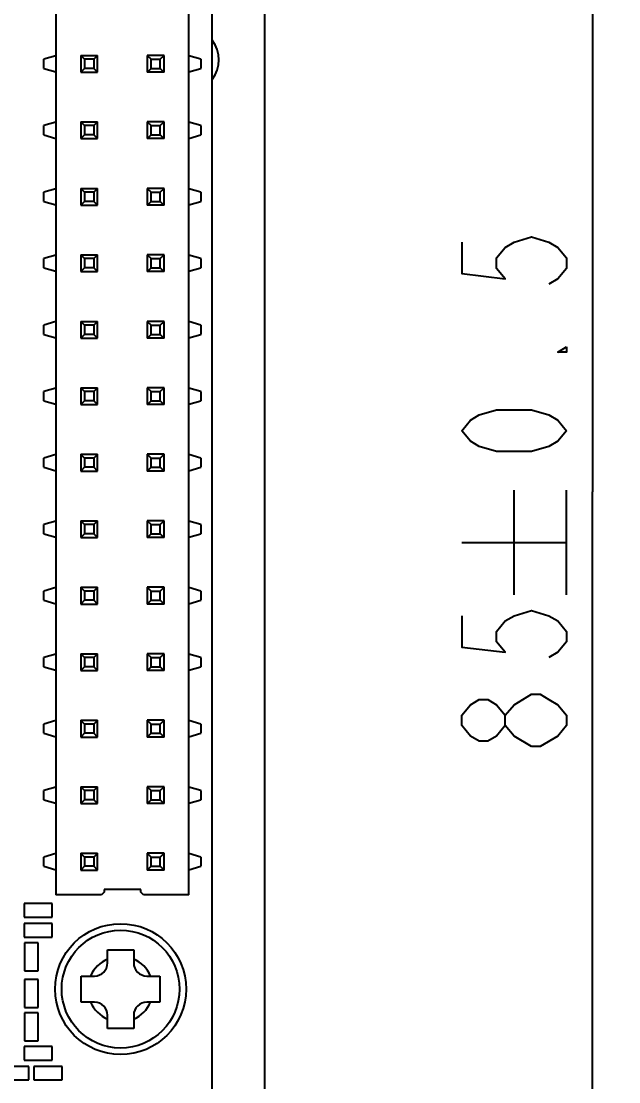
# Model space of a CAD drawing. Header units: millimetres. Extents: x 15 to 418, y 12 to 300.
# Drawn here: x 174.81 to 197.63, y 147.43 to 187.95 of the extents above; entities that cross this region are included whole.
import ezdxf

# ---------------------------------------------------------------- set-up
doc = ezdxf.new("R2010")
doc.units = ezdxf.units.MM
doc.header["$LTSCALE"] = 23.1
doc.layers.get('0').update_dxf_attribs({"linetype": 'CONTINUOUS'})
doc.styles.get("Standard").update_dxf_attribs({"font": 'txt', "width": 0.8})
doc.dimstyles.new('DIMSTYLE_2', dxfattribs={"dimtxt": 4, "dimasz": 4, "dimexe": 0.5, "dimexo": 0.0625, "dimgap": 1, "dimtad": 0, "dimtih": 1, "dimtoh": 1, "dimdsep": 46, "dimtxsty": 'Standard', "dimblk": '_FILLED', "dimblk1": '_FILLED', "dimblk2": '_FILLED', "dimcen": 0.09, "dimadec": 0, "dimazin": 0, "dimtol": 1, "dimtp": 0.5, "dimtm": 0.5, "dimtfac": 1, "dimtofl": 0, "dimtmove": 0, "dimatfit": 3, "dimldrblk": '_FILLED', "dimfxl": 0, "dimtolj": 1, "dimarcsym": 0})

# ---------------------------------------------------------------- blocks, each defined once
blk = doc.blocks.new('_FILLED')
at = {"color": 0, "linetype": 'ByBlock'}
blk.add_solid([(0, 0), (-1, 0.25), (-1, -0.25)], dxfattribs=at)
blk = doc.blocks.new('*D3')
at = {"color": 2, "linetype": 'Continuous', "transparency": 16777216}
for p, q in [((179.163, 212.47), (197.126, 212.47)), ((196.626, 212.47), (196.626, 169.97)), ((196.626, 127.47), (196.626, 169.97)), ((181.664, 127.47), (197.126, 127.47))]:
    blk.add_line(p, q, dxfattribs=at)
at = {"color": 2, "linetype": 'Continuous', "transparency": 16777216, "xscale": 4, "yscale": 4, "zscale": 4}
for p, rotation in [((196.626, 212.47), 90), ((196.626, 127.47), 270)]:
    blk.add_blockref('_FILLED', p, dxfattribs=dict(at, rotation=rotation))

msp = doc.modelspace()

# ---------------------------------------------------------------- linework, layer by layer
at = {"color": 7, "linetype": 'Continuous'}
for p, q in [((184.101, 212.47), (184.101, 129.97)), ((182.101, 130.47), (182.101, 209.47)), ((176.131, 205.37), (176.131, 154.57)), ((181.211, 154.57), (181.211, 205.37)), ((176.131, 186.628), (175.671, 186.496)), ((175.671, 186.143), (175.671, 186.496)), ((177.081, 186.64), (177.721, 186.64)), ((177.081, 186.64), (177.081, 186)), ((177.224, 186.496), (177.081, 186.64)), ((177.578, 186.496), (177.224, 186.496)), ((177.224, 186.496), (177.224, 186.143)), ((177.721, 186.64), (177.578, 186.496)), ((177.578, 186.496), (177.578, 186.143)), ((177.721, 186), (177.721, 186.64)), ((180.261, 186.64), (179.621, 186.64)), ((179.621, 186.64), (179.621, 186)), ((179.621, 186.64), (179.764, 186.496)), ((179.764, 186.496), (180.118, 186.496)), ((179.764, 186.143), (179.764, 186.496)), ((180.118, 186.496), (180.261, 186.64)), ((180.118, 186.143), (180.118, 186.496)), ((180.261, 186), (180.261, 186.64)), ((181.671, 186.496), (181.211, 186.628)), ((181.671, 186.496), (181.671, 186.143)), ((175.671, 186.143), (176.131, 186.011)), ((177.224, 186.143), (177.081, 186)), ((177.081, 186), (177.721, 186)), ((177.578, 186.143), (177.224, 186.143)), ((177.721, 186), (177.578, 186.143)), ((179.621, 186), (179.764, 186.143)), ((180.261, 186), (179.621, 186)), ((179.764, 186.143), (180.118, 186.143)), ((180.118, 186.143), (180.261, 186)), ((181.211, 186.011), (181.671, 186.143)), ((176.131, 184.088), (175.671, 183.956)), ((175.671, 183.603), (175.671, 183.956)), ((177.081, 184.1), (177.721, 184.1)), ((177.081, 184.1), (177.081, 183.46)), ((177.224, 183.956), (177.081, 184.1)), ((177.578, 183.956), (177.224, 183.956)), ((177.224, 183.956), (177.224, 183.603)), ((177.721, 184.1), (177.578, 183.956)), ((177.578, 183.956), (177.578, 183.603)), ((177.721, 183.46), (177.721, 184.1)), ((180.261, 184.1), (179.621, 184.1)), ((179.621, 184.1), (179.621, 183.46)), ((179.621, 184.1), (179.764, 183.956)), ((179.764, 183.956), (180.118, 183.956)), ((179.764, 183.603), (179.764, 183.956)), ((180.118, 183.956), (180.261, 184.1)), ((180.118, 183.603), (180.118, 183.956)), ((180.261, 183.46), (180.261, 184.1)), ((181.671, 183.956), (181.211, 184.088)), ((181.671, 183.956), (181.671, 183.603)), ((175.671, 183.603), (176.131, 183.471)), ((177.224, 183.603), (177.081, 183.46)), ((177.578, 183.603), (177.224, 183.603)), ((177.721, 183.46), (177.578, 183.603)), ((179.621, 183.46), (179.764, 183.603)), ((179.764, 183.603), (180.118, 183.603)), ((180.118, 183.603), (180.261, 183.46)), ((181.211, 183.471), (181.671, 183.603)), ((177.081, 183.46), (177.721, 183.46)), ((180.261, 183.46), (179.621, 183.46)), ((176.131, 181.548), (175.671, 181.416)), ((177.081, 181.56), (177.721, 181.56)), ((177.081, 181.56), (177.081, 180.92)), ((177.224, 181.416), (177.081, 181.56)), ((177.721, 181.56), (177.578, 181.416)), ((177.721, 180.92), (177.721, 181.56)), ((180.261, 181.56), (179.621, 181.56)), ((179.621, 181.56), (179.621, 180.92)), ((179.621, 181.56), (179.764, 181.416)), ((180.118, 181.416), (180.261, 181.56)), ((180.261, 180.92), (180.261, 181.56)), ((181.671, 181.416), (181.211, 181.548)), ((175.671, 181.063), (175.671, 181.416)), ((177.578, 181.416), (177.224, 181.416)), ((177.224, 181.416), (177.224, 181.063)), ((177.578, 181.416), (177.578, 181.063)), ((179.764, 181.416), (180.118, 181.416)), ((179.764, 181.063), (179.764, 181.416)), ((180.118, 181.063), (180.118, 181.416)), ((181.671, 181.416), (181.671, 181.063)), ((175.671, 181.063), (176.131, 180.931)), ((177.224, 181.063), (177.081, 180.92)), ((177.081, 180.92), (177.721, 180.92)), ((177.578, 181.063), (177.224, 181.063)), ((177.721, 180.92), (177.578, 181.063)), ((179.621, 180.92), (179.764, 181.063)), ((180.261, 180.92), (179.621, 180.92)), ((179.764, 181.063), (180.118, 181.063)), ((180.118, 181.063), (180.261, 180.92)), ((181.211, 180.931), (181.671, 181.063)), ((176.131, 179.008), (175.671, 178.876)), ((175.671, 178.523), (175.671, 178.876)), ((177.081, 179.02), (177.721, 179.02)), ((177.081, 179.02), (177.081, 178.38)), ((177.224, 178.876), (177.081, 179.02)), ((177.578, 178.876), (177.224, 178.876)), ((177.224, 178.876), (177.224, 178.523)), ((177.721, 179.02), (177.578, 178.876)), ((177.578, 178.876), (177.578, 178.523)), ((177.721, 178.38), (177.721, 179.02)), ((180.261, 179.02), (179.621, 179.02)), ((179.621, 179.02), (179.621, 178.38)), ((179.621, 179.02), (179.764, 178.876)), ((179.764, 178.876), (180.118, 178.876)), ((179.764, 178.523), (179.764, 178.876)), ((180.118, 178.876), (180.261, 179.02)), ((180.118, 178.523), (180.118, 178.876)), ((180.261, 178.38), (180.261, 179.02)), ((181.671, 178.876), (181.211, 179.008)), ((181.671, 178.876), (181.671, 178.523)), ((175.671, 178.523), (176.131, 178.391)), ((177.224, 178.523), (177.081, 178.38)), ((177.081, 178.38), (177.721, 178.38)), ((177.578, 178.523), (177.224, 178.523)), ((177.721, 178.38), (177.578, 178.523)), ((179.621, 178.38), (179.764, 178.523)), ((180.261, 178.38), (179.621, 178.38)), ((179.764, 178.523), (180.118, 178.523)), ((180.118, 178.523), (180.261, 178.38)), ((181.211, 178.391), (181.671, 178.523)), ((176.131, 176.468), (175.671, 176.336)), ((175.671, 175.983), (175.671, 176.336)), ((177.081, 176.48), (177.721, 176.48)), ((177.081, 176.48), (177.081, 175.84)), ((177.224, 176.336), (177.081, 176.48)), ((177.578, 176.336), (177.224, 176.336)), ((177.224, 176.336), (177.224, 175.983)), ((177.721, 176.48), (177.578, 176.336)), ((177.578, 176.336), (177.578, 175.983)), ((177.721, 175.84), (177.721, 176.48)), ((180.261, 176.48), (179.621, 176.48)), ((179.621, 176.48), (179.764, 176.336)), ((179.621, 176.48), (179.621, 175.84)), ((179.764, 176.336), (180.118, 176.336)), ((179.764, 175.983), (179.764, 176.336)), ((180.118, 176.336), (180.261, 176.48)), ((180.118, 175.983), (180.118, 176.336)), ((180.261, 175.84), (180.261, 176.48)), ((181.671, 176.336), (181.211, 176.468)), ((181.671, 176.336), (181.671, 175.983)), ((175.671, 175.983), (176.131, 175.851)), ((177.224, 175.983), (177.081, 175.84)), ((177.081, 175.84), (177.721, 175.84)), ((177.578, 175.983), (177.224, 175.983)), ((177.721, 175.84), (177.578, 175.983)), ((179.621, 175.84), (179.764, 175.983)), ((180.261, 175.84), (179.621, 175.84)), ((179.764, 175.983), (180.118, 175.983)), ((180.118, 175.983), (180.261, 175.84)), ((181.211, 175.851), (181.671, 175.983)), ((176.131, 173.928), (175.671, 173.796)), ((177.081, 173.94), (177.721, 173.94)), ((177.224, 173.796), (177.081, 173.94)), ((177.081, 173.94), (177.081, 173.3)), ((177.721, 173.94), (177.578, 173.796)), ((177.721, 173.3), (177.721, 173.94)), ((180.261, 173.94), (179.621, 173.94)), ((179.621, 173.94), (179.764, 173.796)), ((179.621, 173.94), (179.621, 173.3)), ((180.118, 173.796), (180.261, 173.94)), ((180.261, 173.3), (180.261, 173.94)), ((181.671, 173.796), (181.211, 173.928)), ((175.671, 173.443), (175.671, 173.796)), ((175.671, 173.443), (176.131, 173.311)), ((177.224, 173.443), (177.081, 173.3)), ((177.578, 173.796), (177.224, 173.796)), ((177.224, 173.796), (177.224, 173.443)), ((177.578, 173.443), (177.224, 173.443)), ((177.578, 173.796), (177.578, 173.443)), ((177.721, 173.3), (177.578, 173.443)), ((179.621, 173.3), (179.764, 173.443)), ((179.764, 173.796), (180.118, 173.796)), ((179.764, 173.443), (179.764, 173.796)), ((179.764, 173.443), (180.118, 173.443)), ((180.118, 173.443), (180.118, 173.796)), ((180.118, 173.443), (180.261, 173.3)), ((181.211, 173.311), (181.671, 173.443)), ((181.671, 173.796), (181.671, 173.443)), ((177.081, 173.3), (177.721, 173.3)), ((180.261, 173.3), (179.621, 173.3)), ((176.131, 171.388), (175.671, 171.256)), ((177.081, 171.4), (177.721, 171.4)), ((177.224, 171.256), (177.081, 171.4)), ((177.081, 171.4), (177.081, 170.76)), ((177.721, 171.4), (177.578, 171.256)), ((177.721, 170.76), (177.721, 171.4)), ((180.261, 171.4), (179.621, 171.4)), ((179.621, 171.4), (179.764, 171.256)), ((179.621, 171.4), (179.621, 170.76)), ((180.118, 171.256), (180.261, 171.4)), ((180.261, 170.76), (180.261, 171.4)), ((181.671, 171.256), (181.211, 171.388)), ((175.671, 170.903), (175.671, 171.256)), ((177.578, 171.256), (177.224, 171.256)), ((177.224, 171.256), (177.224, 170.903)), ((177.578, 171.256), (177.578, 170.903)), ((179.764, 171.256), (180.118, 171.256)), ((179.764, 170.903), (179.764, 171.256)), ((180.118, 170.903), (180.118, 171.256)), ((181.671, 171.256), (181.671, 170.903)), ((175.671, 170.903), (176.131, 170.771)), ((177.224, 170.903), (177.081, 170.76)), ((177.081, 170.76), (177.721, 170.76)), ((177.578, 170.903), (177.224, 170.903)), ((177.721, 170.76), (177.578, 170.903)), ((179.621, 170.76), (179.764, 170.903)), ((180.261, 170.76), (179.621, 170.76)), ((179.764, 170.903), (180.118, 170.903)), ((180.118, 170.903), (180.261, 170.76)), ((181.211, 170.771), (181.671, 170.903)), ((176.131, 168.848), (175.671, 168.716)), ((175.671, 168.363), (175.671, 168.716)), ((177.081, 168.86), (177.721, 168.86)), ((177.224, 168.716), (177.081, 168.86)), ((177.081, 168.86), (177.081, 168.22)), ((177.578, 168.716), (177.224, 168.716)), ((177.224, 168.716), (177.224, 168.363)), ((177.721, 168.86), (177.578, 168.716)), ((177.578, 168.716), (177.578, 168.363)), ((177.721, 168.22), (177.721, 168.86)), ((180.261, 168.86), (179.621, 168.86)), ((179.621, 168.86), (179.764, 168.716)), ((179.621, 168.86), (179.621, 168.22)), ((179.764, 168.716), (180.118, 168.716)), ((179.764, 168.363), (179.764, 168.716)), ((180.118, 168.716), (180.261, 168.86)), ((180.118, 168.363), (180.118, 168.716)), ((180.261, 168.22), (180.261, 168.86)), ((181.671, 168.716), (181.211, 168.848)), ((181.671, 168.716), (181.671, 168.363)), ((175.671, 168.363), (176.131, 168.231)), ((177.224, 168.363), (177.081, 168.22)), ((177.081, 168.22), (177.721, 168.22)), ((177.578, 168.363), (177.224, 168.363)), ((177.721, 168.22), (177.578, 168.363)), ((179.621, 168.22), (179.764, 168.363)), ((180.261, 168.22), (179.621, 168.22)), ((179.764, 168.363), (180.118, 168.363)), ((180.118, 168.363), (180.261, 168.22)), ((181.211, 168.231), (181.671, 168.363)), ((176.131, 166.308), (175.671, 166.176)), ((175.671, 165.823), (175.671, 166.176)), ((177.081, 166.32), (177.721, 166.32)), ((177.224, 166.176), (177.081, 166.32)), ((177.081, 166.32), (177.081, 165.68)), ((177.578, 166.176), (177.224, 166.176)), ((177.224, 166.176), (177.224, 165.823)), ((177.721, 166.32), (177.578, 166.176)), ((177.578, 166.176), (177.578, 165.823)), ((177.721, 165.68), (177.721, 166.32)), ((180.261, 166.32), (179.621, 166.32)), ((179.621, 166.32), (179.764, 166.176)), ((179.621, 166.32), (179.621, 165.68)), ((179.764, 166.176), (180.118, 166.176)), ((179.764, 165.823), (179.764, 166.176)), ((180.118, 166.176), (180.261, 166.32)), ((180.118, 165.823), (180.118, 166.176)), ((180.261, 165.68), (180.261, 166.32)), ((181.671, 166.176), (181.211, 166.308)), ((181.671, 166.176), (181.671, 165.823)), ((175.671, 165.823), (176.131, 165.691)), ((177.224, 165.823), (177.081, 165.68)), ((177.578, 165.823), (177.224, 165.823)), ((177.721, 165.68), (177.578, 165.823)), ((179.621, 165.68), (179.764, 165.823)), ((179.764, 165.823), (180.118, 165.823)), ((180.118, 165.823), (180.261, 165.68)), ((181.211, 165.691), (181.671, 165.823)), ((177.081, 165.68), (177.721, 165.68)), ((180.261, 165.68), (179.621, 165.68)), ((176.131, 163.768), (175.671, 163.636)), ((177.081, 163.78), (177.721, 163.78)), ((177.224, 163.636), (177.081, 163.78)), ((177.081, 163.78), (177.081, 163.14)), ((177.721, 163.78), (177.578, 163.636)), ((177.721, 163.14), (177.721, 163.78)), ((180.261, 163.78), (179.621, 163.78)), ((179.621, 163.78), (179.764, 163.636)), ((179.621, 163.78), (179.621, 163.14)), ((180.118, 163.636), (180.261, 163.78)), ((180.261, 163.14), (180.261, 163.78)), ((181.671, 163.636), (181.211, 163.768)), ((175.671, 163.283), (175.671, 163.636)), ((175.671, 163.283), (176.131, 163.151)), ((177.224, 163.283), (177.081, 163.14)), ((177.578, 163.636), (177.224, 163.636)), ((177.224, 163.636), (177.224, 163.283)), ((177.578, 163.283), (177.224, 163.283)), ((177.578, 163.636), (177.578, 163.283)), ((177.721, 163.14), (177.578, 163.283)), ((179.621, 163.14), (179.764, 163.283)), ((179.764, 163.636), (180.118, 163.636)), ((179.764, 163.283), (179.764, 163.636)), ((179.764, 163.283), (180.118, 163.283)), ((180.118, 163.283), (180.118, 163.636)), ((180.118, 163.283), (180.261, 163.14)), ((181.211, 163.151), (181.671, 163.283)), ((181.671, 163.636), (181.671, 163.283)), ((177.081, 163.14), (177.721, 163.14)), ((180.261, 163.14), (179.621, 163.14)), ((176.131, 161.228), (175.671, 161.096)), ((175.671, 160.743), (175.671, 161.096)), ((177.081, 161.24), (177.721, 161.24)), ((177.224, 161.096), (177.081, 161.24)), ((177.081, 161.24), (177.081, 160.6)), ((177.578, 161.096), (177.224, 161.096)), ((177.224, 161.096), (177.224, 160.743)), ((177.721, 161.24), (177.578, 161.096)), ((177.578, 161.096), (177.578, 160.743)), ((177.721, 160.6), (177.721, 161.24)), ((180.261, 161.24), (179.621, 161.24)), ((179.621, 161.24), (179.764, 161.096)), ((179.621, 161.24), (179.621, 160.6)), ((179.764, 161.096), (180.118, 161.096)), ((179.764, 160.743), (179.764, 161.096)), ((180.118, 161.096), (180.261, 161.24)), ((180.118, 160.743), (180.118, 161.096)), ((180.261, 160.6), (180.261, 161.24)), ((181.671, 161.096), (181.211, 161.228)), ((181.671, 161.096), (181.671, 160.743)), ((175.671, 160.743), (176.131, 160.611)), ((177.224, 160.743), (177.081, 160.6)), ((177.081, 160.6), (177.721, 160.6)), ((177.578, 160.743), (177.224, 160.743)), ((177.721, 160.6), (177.578, 160.743)), ((179.621, 160.6), (179.764, 160.743)), ((180.261, 160.6), (179.621, 160.6)), ((179.764, 160.743), (180.118, 160.743)), ((180.118, 160.743), (180.261, 160.6)), ((181.211, 160.611), (181.671, 160.743)), ((176.131, 158.688), (175.671, 158.556)), ((175.671, 158.203), (175.671, 158.556)), ((177.081, 158.7), (177.721, 158.7)), ((177.224, 158.556), (177.081, 158.7)), ((177.081, 158.7), (177.081, 158.06)), ((177.578, 158.556), (177.224, 158.556)), ((177.224, 158.556), (177.224, 158.203)), ((177.721, 158.7), (177.578, 158.556)), ((177.578, 158.556), (177.578, 158.203)), ((177.721, 158.06), (177.721, 158.7)), ((180.261, 158.7), (179.621, 158.7)), ((179.621, 158.7), (179.764, 158.556)), ((179.621, 158.7), (179.621, 158.06)), ((179.764, 158.556), (180.118, 158.556)), ((179.764, 158.203), (179.764, 158.556)), ((180.118, 158.556), (180.261, 158.7)), ((180.118, 158.203), (180.118, 158.556)), ((180.261, 158.06), (180.261, 158.7)), ((181.671, 158.556), (181.211, 158.688)), ((181.671, 158.556), (181.671, 158.203)), ((175.671, 158.203), (176.131, 158.071)), ((177.224, 158.203), (177.081, 158.06)), ((177.081, 158.06), (177.721, 158.06)), ((177.578, 158.203), (177.224, 158.203)), ((177.721, 158.06), (177.578, 158.203)), ((179.621, 158.06), (179.764, 158.203)), ((180.261, 158.06), (179.621, 158.06)), ((179.764, 158.203), (180.118, 158.203)), ((180.118, 158.203), (180.261, 158.06)), ((181.211, 158.071), (181.671, 158.203)), ((176.131, 156.148), (175.671, 156.016)), ((175.671, 155.663), (175.671, 156.016)), ((177.081, 156.16), (177.721, 156.16)), ((177.224, 156.016), (177.081, 156.16)), ((177.081, 156.16), (177.081, 155.52)), ((177.578, 156.016), (177.224, 156.016)), ((177.224, 156.016), (177.224, 155.663)), ((177.721, 156.16), (177.578, 156.016)), ((177.578, 156.016), (177.578, 155.663)), ((177.721, 155.52), (177.721, 156.16)), ((180.261, 156.16), (179.621, 156.16)), ((179.621, 156.16), (179.764, 156.016)), ((179.621, 156.16), (179.621, 155.52)), ((179.764, 156.016), (180.118, 156.016)), ((179.764, 155.663), (179.764, 156.016)), ((180.118, 156.016), (180.261, 156.16)), ((180.118, 155.663), (180.118, 156.016)), ((180.261, 155.52), (180.261, 156.16)), ((181.671, 156.016), (181.211, 156.148)), ((181.671, 156.016), (181.671, 155.663)), ((175.671, 155.663), (176.131, 155.531)), ((177.224, 155.663), (177.081, 155.52)), ((177.578, 155.663), (177.224, 155.663)), ((177.721, 155.52), (177.578, 155.663)), ((179.621, 155.52), (179.764, 155.663)), ((179.764, 155.663), (180.118, 155.663)), ((180.118, 155.663), (180.261, 155.52)), ((181.211, 155.531), (181.671, 155.663)), ((177.081, 155.52), (177.721, 155.52)), ((180.261, 155.52), (179.621, 155.52)), ((179.371, 154.77), (177.971, 154.77)), ((177.971, 154.77), (177.971, 154.67)), ((179.371, 154.67), (179.371, 154.77)), ((177.871, 154.57), (176.131, 154.57)), ((177.971, 154.67), (177.871, 154.57)), ((179.471, 154.57), (179.371, 154.67)), ((181.211, 154.57), (179.471, 154.57)), ((175.984, 154.235), (174.912, 154.235)), ((174.912, 154.235), (174.912, 153.722)), ((175.984, 153.722), (175.984, 154.235)), ((174.912, 153.722), (175.984, 153.722)), ((175.984, 153.473), (174.912, 153.473)), ((174.912, 153.473), (174.912, 152.96)), ((175.984, 152.96), (175.984, 153.473)), ((174.912, 152.96), (175.984, 152.96)), ((175.45, 152.737), (174.937, 152.737)), ((174.937, 152.737), (174.937, 151.665)), ((175.45, 151.665), (175.45, 152.737)), ((178.101, 152.47), (179.101, 152.47)), ((178.101, 151.97), (178.101, 152.47)), ((179.101, 152.47), (179.101, 151.97)), ((174.937, 151.665), (175.45, 151.665)), ((175.45, 151.34), (174.937, 151.34)), ((174.937, 151.34), (174.937, 150.268)), ((175.45, 150.268), (175.45, 151.34)), ((177.101, 151.47), (177.601, 151.47)), ((177.101, 150.47), (177.101, 151.47)), ((179.601, 151.47), (180.101, 151.47)), ((180.101, 151.47), (180.101, 150.47)), ((177.601, 150.47), (177.101, 150.47)), ((180.101, 150.47), (179.601, 150.47)), ((174.937, 150.268), (175.45, 150.268)), ((175.45, 150.07), (174.937, 150.07)), ((174.937, 150.07), (174.937, 148.998)), ((175.45, 148.998), (175.45, 150.07)), ((178.101, 149.47), (178.101, 149.97)), ((179.101, 149.97), (179.101, 149.47)), ((179.101, 149.47), (178.101, 149.47)), ((175.984, 148.774), (174.912, 148.774)), ((174.912, 148.774), (174.912, 148.261)), ((174.937, 148.998), (175.45, 148.998)), ((175.984, 148.261), (175.984, 148.774)), ((175.095, 148.012), (174.023, 148.012)), ((174.912, 148.261), (175.984, 148.261)), ((175.095, 147.499), (175.095, 148.012)), ((176.365, 148.012), (175.293, 148.012)), ((175.293, 148.012), (175.293, 147.499)), ((176.365, 147.499), (176.365, 148.012)), ((174.023, 147.499), (175.095, 147.499)), ((175.293, 147.499), (176.365, 147.499))]:
    msp.add_line(p, q, dxfattribs=at)
at = {"color": 2, "linetype": 'Continuous'}
for p, q in [((193.626, 166.036), (193.626, 170.036)), ((195.626, 166.036), (195.626, 170.036)), ((191.626, 168.036), (195.626, 168.036)), ((195.626, 161.036), (195.292, 160.636))]:
    msp.add_line(p, q, dxfattribs=at)
for points in [[(191.626, 179.503), (191.626, 178.303), (193.292, 178.103), (192.959, 178.503), (192.959, 178.903), (193.292, 179.303), (193.626, 179.503), (194.292, 179.703), (194.959, 179.503), (195.292, 179.303), (195.626, 178.903), (195.626, 178.503), (195.292, 178.103), (194.959, 177.903)], [(195.626, 175.503), (195.626, 175.303), (195.292, 175.303), (195.626, 175.503)], [(195.626, 172.303), (195.292, 171.903), (194.959, 171.703), (194.292, 171.503), (192.959, 171.503), (192.292, 171.703), (191.959, 171.903), (191.626, 172.303), (191.959, 172.703), (192.292, 172.903), (192.959, 173.103), (194.292, 173.103), (194.959, 172.903), (195.292, 172.703), (195.626, 172.303)], [(191.626, 165.236), (191.626, 164.036), (193.292, 163.836), (192.959, 164.236), (192.959, 164.636), (193.292, 165.036), (193.626, 165.236), (194.292, 165.436), (194.959, 165.236), (195.292, 165.036), (195.626, 164.636), (195.626, 164.236), (195.292, 163.836), (194.959, 163.636)], [(194.292, 160.236), (193.626, 160.636), (193.292, 161.036), (193.292, 161.436), (193.626, 161.836), (193.959, 162.036), (194.292, 162.236), (194.626, 162.236), (194.959, 162.036), (195.292, 161.836), (195.626, 161.436), (195.626, 161.036)], [(193.292, 161.036), (192.959, 160.636), (192.626, 160.436), (192.292, 160.436), (191.959, 160.636), (191.626, 161.036), (191.626, 161.436), (191.959, 161.836), (192.292, 162.036), (192.626, 162.036), (192.959, 161.836), (193.292, 161.436)], [(195.292, 160.636), (194.626, 160.236), (194.292, 160.236)]]:
    msp.add_lwpolyline(points, dxfattribs=at)
at = {"color": 7, "linetype": 'Continuous'}
for radius in [2.5, 2.25]:
    msp.add_circle((178.601, 150.97), radius, dxfattribs=at)
for centre, radius, start, end in [((181.101, 186.47), 1.25, 323.2039, 36.7961), ((178.601, 150.97), 1.25, 113.5782, 156.4218), ((177.601, 151.97), 0.5, 270, 360), ((178.601, 150.97), 1.25, 23.5782, 66.4218), ((179.601, 151.97), 0.5, 180, 270), ((178.601, 150.97), 1.25, 203.5782, 246.4218), ((177.601, 149.97), 0.5, 0, 90), ((178.601, 150.97), 1.25, 293.5782, 336.4218), ((179.601, 149.97), 0.5, 90, 180)]:
    msp.add_arc(centre, radius, start, end, dxfattribs=at)

# ---------------------------------------------------------------- dimensions: what is measured, and where the dimension line sits
at = {"color": 2, "linetype": 'Continuous'}
dim = msp.add_linear_dim(base=(196.626, 127.47), p1=(179.101, 212.47), p2=(181.601, 127.47), angle=270, dimstyle='DIMSTYLE_2', override={"dimtad": 1, "dimtih": 0, "dimtoh": 0}, dxfattribs=at)
dim.commit()
dim.dimension.update_dxf_attribs({"geometry": '*D3', "text_midpoint": (196.626, 159.636), "dimtype": 160})

doc.saveas('drawing.dxf')
